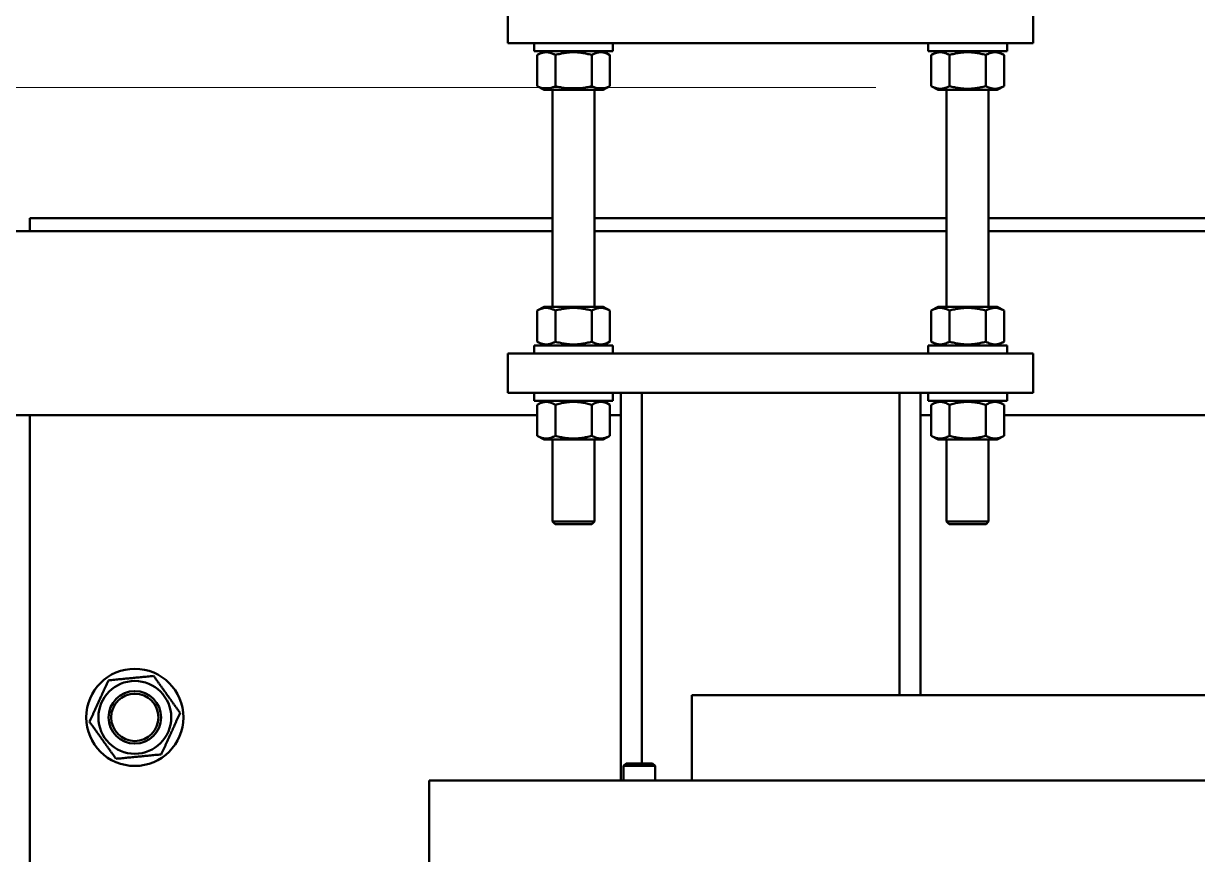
# Model space of a CAD drawing. Header units: metres. Extents: x -9802 to 773, y -8579 to 5125.
# Drawn here: x -4016.62 to -3971.94, y -1205.08 to -1173.45 of the extents above; entities that cross this region are included whole.
import ezdxf

# ---------------------------------------------------------------- set-up
doc = ezdxf.new("R2010")
doc.units = ezdxf.units.M
doc.header["$MEASUREMENT"] = 0
doc.linetypes.add('HIDDEN', pattern=[9.525, 6.35, -3.175])
doc.layers.get('0').update_dxf_attribs({"color": 30, "lineweight": 0})
doc.layers.add('shaft', color=3, linetype='Continuous', lineweight=20)
doc.layers.add('SSN_Lift-AM_0', color=7, linetype='Continuous', lineweight=50)

# ---------------------------------------------------------------- blocks, each defined once
blk = doc.blocks.new('Lift_20-024-10000')
at = {"layer": 'SSN_Lift-AM_0'}
for p, q in [((-1037.5, 1635), (-1037.5, 1650)), ((-837.5, 1635), (-837.5, 1650)), ((-837.5, 1635), (-1037.5, 1635)), ((-1027.5, 1635), (-1027.5, 1632)), ((-997.5, 1632), (-1027.5, 1632)), ((-1023.75, 1632), (-1026.36, 1630.5)), ((-1001.25, 1632), (-998.64, 1630.5)), ((-997.5, 1635), (-997.5, 1632)), ((-877.5, 1635), (-877.5, 1632)), ((-847.5, 1632), (-877.5, 1632)), ((-873.75, 1632), (-876.36, 1630.5)), ((-851.25, 1632), (-848.64, 1630.5)), ((-847.5, 1635), (-847.5, 1632)), ((-1026.36, 1618.7), (-1026.36, 1630.5)), ((-1019.43, 1618.7), (-1019.43, 1630.5)), ((-1005.57, 1618.7), (-1005.57, 1630.5)), ((-998.64, 1618.7), (-998.64, 1630.5)), ((-876.36, 1618.7), (-876.36, 1630.5)), ((-869.43, 1618.7), (-869.43, 1630.5)), ((-855.57, 1618.7), (-855.57, 1630.5)), ((-848.64, 1618.7), (-848.64, 1630.5)), ((-1023.75, 1617.2), (-1026.36, 1618.7)), ((-1001.25, 1617.2), (-998.64, 1618.7)), ((-873.75, 1617.2), (-876.36, 1618.7)), ((-851.25, 1617.2), (-848.64, 1618.7)), ((-1023.75, 1617.2), (-1001.25, 1617.2)), ((-1020.5, 1617.2), (-1020.5, 1534.7)), ((-1004.5, 1617.2), (-1004.5, 1534.7)), ((-873.75, 1617.2), (-851.25, 1617.2)), ((-870.5, 1617.2), (-870.5, 1534.7)), ((-854.5, 1617.2), (-854.5, 1534.7)), ((-1219.5, 1563.4), (-1219.5, 1568.4)), ((-1219.5, 1568.4), (-1020.5, 1568.4)), ((-1004.5, 1568.4), (-870.5, 1568.4)), ((-854.5, 1568.4), (-489.5, 1568.4)), ((-1391.5, 1563.4), (-1020.5, 1563.4)), ((-1004.5, 1563.4), (-870.5, 1563.4)), ((-854.5, 1563.4), (854.5, 1563.4)), ((-1023.75, 1534.7), (-1026.36, 1533.2)), ((-1026.36, 1533.2), (-1026.36, 1521.4)), ((-1001.25, 1534.7), (-1023.75, 1534.7)), ((-1019.43, 1533.2), (-1019.43, 1521.4)), ((-1005.57, 1533.2), (-1005.57, 1521.4)), ((-1001.25, 1534.7), (-998.64, 1533.2)), ((-998.64, 1533.2), (-998.64, 1521.4)), ((-873.75, 1534.7), (-876.36, 1533.2)), ((-876.36, 1533.2), (-876.36, 1521.4)), ((-851.25, 1534.7), (-873.75, 1534.7)), ((-869.43, 1533.2), (-869.43, 1521.4)), ((-855.57, 1533.2), (-855.57, 1521.4)), ((-851.25, 1534.7), (-848.64, 1533.2)), ((-848.64, 1533.2), (-848.64, 1521.4)), ((-1027.5, 1519.9), (-997.5, 1519.9)), ((-1027.5, 1516.9), (-1027.5, 1519.9)), ((-1023.75, 1519.9), (-1026.36, 1521.4)), ((-1001.25, 1519.9), (-998.64, 1521.4)), ((-997.5, 1516.9), (-997.5, 1519.9)), ((-877.5, 1519.9), (-847.5, 1519.9)), ((-877.5, 1516.9), (-877.5, 1519.9)), ((-873.75, 1519.9), (-876.36, 1521.4)), ((-851.25, 1519.9), (-848.64, 1521.4)), ((-847.5, 1516.9), (-847.5, 1519.9)), ((-1037.5, 1516.9), (-837.5, 1516.9)), ((-1037.5, 1516.9), (-1037.5, 1501.9)), ((-837.5, 1516.9), (-837.5, 1501.9)), ((-1037.5, 1501.9), (-837.5, 1501.9)), ((-1027.5, 1501.9), (-1027.5, 1498.9)), ((-997.5, 1501.9), (-997.5, 1498.9)), ((-994.5, 1354.4), (-994.5, 1501.9)), ((-986.5, 1360.9), (-986.5, 1501.9)), ((-888.5, 1386.9), (-888.5, 1501.9)), ((-880.5, 1386.9), (-880.5, 1501.9)), ((-877.5, 1501.9), (-877.5, 1498.9)), ((-847.5, 1501.9), (-847.5, 1498.9)), ((-997.5, 1498.9), (-1027.5, 1498.9)), ((-1023.75, 1498.9), (-1026.36, 1497.4)), ((-1026.36, 1485.6), (-1026.36, 1497.4)), ((-1019.43, 1485.6), (-1019.43, 1497.4)), ((-1005.57, 1485.6), (-1005.57, 1497.4)), ((-1001.25, 1498.9), (-998.64, 1497.4)), ((-998.64, 1485.6), (-998.64, 1497.4)), ((-847.5, 1498.9), (-877.5, 1498.9)), ((-873.75, 1498.9), (-876.36, 1497.4)), ((-876.36, 1485.6), (-876.36, 1497.4)), ((-869.43, 1485.6), (-869.43, 1497.4)), ((-855.57, 1485.6), (-855.57, 1497.4)), ((-851.25, 1498.9), (-848.64, 1497.4)), ((-848.64, 1485.6), (-848.64, 1497.4)), ((-1257.5, 1493.4), (-1026.36, 1493.4)), ((-1219.5, 1318.4), (-1219.5, 1493.4)), ((-998.64, 1493.4), (-994.5, 1493.4)), ((-880.5, 1493.4), (-876.36, 1493.4)), ((-848.64, 1493.4), (-488.5, 1493.4)), ((-1023.75, 1484.1), (-1026.36, 1485.6)), ((-1023.75, 1484.1), (-1001.25, 1484.1)), ((-1020.5, 1484.1), (-1020.5, 1452.9)), ((-1004.5, 1484.1), (-1004.5, 1452.9)), ((-1001.25, 1484.1), (-998.64, 1485.6)), ((-873.75, 1484.1), (-876.36, 1485.6)), ((-873.75, 1484.1), (-851.25, 1484.1)), ((-870.5, 1484.1), (-870.5, 1452.9)), ((-854.5, 1484.1), (-854.5, 1452.9)), ((-851.25, 1484.1), (-848.64, 1485.6)), ((-1020.5, 1452.9), (-1004.5, 1452.9)), ((-1019.5, 1451.9), (-1020.5, 1452.9)), ((-1005.5, 1451.9), (-1004.5, 1452.9)), ((-870.5, 1452.9), (-854.5, 1452.9)), ((-869.5, 1451.9), (-870.5, 1452.9)), ((-855.5, 1451.9), (-854.5, 1452.9)), ((-1005.5, 1451.9), (-1019.5, 1451.9)), ((-855.5, 1451.9), (-869.5, 1451.9)), ((-967.5, 1354.4), (-967.5, 1386.9)), ((-967.5, 1386.9), (-418, 1386.9)), ((-992.5, 1360.9), (-993.5, 1359.9)), ((-981.5, 1359.9), (-993.5, 1359.9)), ((-993.5, 1354.4), (-993.5, 1359.9)), ((-992.5, 1360.9), (-982.5, 1360.9)), ((-982.5, 1360.9), (-981.5, 1359.9)), ((-981.5, 1354.4), (-981.5, 1359.9)), ((-1067.5, 1354.4), (-722.5, 1354.4)), ((-1067.5, 1194.4), (-1067.5, 1354.4))]:
    blk.add_line(p, q, dxfattribs=at)
for radius in [18.5, 13.85, 10, 10, 9]:
    blk.add_circle((-1179.5, 1378.4), radius, dxfattribs=at)
for points in [[(-1019.43, 1630.5), (-1022.89, 1632.5), (-1026.36, 1630.5)], [(-1005.57, 1630.5), (-1012.5, 1632.5), (-1019.43, 1630.5)], [(-998.64, 1630.5), (-1002.11, 1632.5), (-1005.57, 1630.5)], [(-869.43, 1630.5), (-872.89, 1632.5), (-876.36, 1630.5)], [(-855.57, 1630.5), (-862.5, 1632.5), (-869.43, 1630.5)], [(-848.64, 1630.5), (-852.11, 1632.5), (-855.57, 1630.5)], [(-1026.36, 1618.7), (-1022.89, 1616.7), (-1019.43, 1618.7)], [(-1019.43, 1618.7), (-1012.5, 1616.7), (-1005.57, 1618.7)], [(-1005.57, 1618.7), (-1002.11, 1616.7), (-998.64, 1618.7)], [(-876.36, 1618.7), (-872.89, 1616.7), (-869.43, 1618.7)], [(-869.43, 1618.7), (-862.5, 1616.7), (-855.57, 1618.7)], [(-855.57, 1618.7), (-852.11, 1616.7), (-848.64, 1618.7)], [(-1019.43, 1533.2), (-1022.89, 1535.2), (-1026.36, 1533.2)], [(-1005.57, 1533.2), (-1012.5, 1535.2), (-1019.43, 1533.2)], [(-998.64, 1533.2), (-1002.11, 1535.2), (-1005.57, 1533.2)], [(-869.43, 1533.2), (-872.89, 1535.2), (-876.36, 1533.2)], [(-855.57, 1533.2), (-862.5, 1535.2), (-869.43, 1533.2)], [(-848.64, 1533.2), (-852.11, 1535.2), (-855.57, 1533.2)], [(-1026.36, 1521.4), (-1022.89, 1519.4), (-1019.43, 1521.4)], [(-1019.43, 1521.4), (-1012.5, 1519.4), (-1005.57, 1521.4)], [(-1005.57, 1521.4), (-1002.11, 1519.4), (-998.64, 1521.4)], [(-876.36, 1521.4), (-872.89, 1519.4), (-869.43, 1521.4)], [(-869.43, 1521.4), (-862.5, 1519.4), (-855.57, 1521.4)], [(-855.57, 1521.4), (-852.11, 1519.4), (-848.64, 1521.4)], [(-1019.43, 1497.4), (-1022.89, 1499.4), (-1026.36, 1497.4)], [(-1005.57, 1497.4), (-1012.5, 1499.4), (-1019.43, 1497.4)], [(-998.64, 1497.4), (-1002.11, 1499.4), (-1005.57, 1497.4)], [(-869.43, 1497.4), (-872.89, 1499.4), (-876.36, 1497.4)], [(-855.57, 1497.4), (-862.5, 1499.4), (-869.43, 1497.4)], [(-848.64, 1497.4), (-852.11, 1499.4), (-855.57, 1497.4)], [(-1026.36, 1485.6), (-1022.89, 1483.6), (-1019.43, 1485.6)], [(-1019.43, 1485.6), (-1012.5, 1483.6), (-1005.57, 1485.6)], [(-1005.57, 1485.6), (-1002.11, 1483.6), (-998.64, 1485.6)], [(-876.36, 1485.6), (-872.89, 1483.6), (-869.43, 1485.6)], [(-869.43, 1485.6), (-862.5, 1483.6), (-855.57, 1485.6)], [(-855.57, 1485.6), (-852.11, 1483.6), (-848.64, 1485.6)], [(-1196.74, 1376.72), (-1193.16, 1384.61), (-1189.57, 1392.49)], [(-1189.57, 1392.49), (-1180.95, 1393.33), (-1172.33, 1394.17)], [(-1172.33, 1394.17), (-1167.3, 1387.12), (-1162.26, 1380.08)], [(-1186.67, 1362.63), (-1191.7, 1369.68), (-1196.74, 1376.72)], [(-1162.26, 1380.08), (-1165.84, 1372.19), (-1169.43, 1364.31)], [(-1169.43, 1364.31), (-1178.05, 1363.47), (-1186.67, 1362.63)]]:
    blk.add_rational_spline(points, [1, 1.15470053838, 1], degree=2, dxfattribs=at)
blk = doc.blocks.new('Lift mit KG 3.200')
at = {"layer": 'SSN_Lift-AM_0'}
blk.add_blockref('Lift_20-024-10000', (67264.31, 60555.61), dxfattribs=at)
blk = doc.blocks.new('A$C4EFB1426')
blk.add_blockref('Lift mit KG 3.200', (-65305.19, -59357.45))

msp = doc.modelspace()

# ---------------------------------------------------------------- linework, layer by layer
at = {"layer": 'shaft', "linetype": 'HIDDEN', "ltscale": 10, "transparency": 33554687}
msp.add_lwpolyline([(-3698.435, -1175.879), (-4063.435, -1175.879), (-4063.435, -1740.879), (-3698.435, -1740.879)], close=True, dxfattribs=at)

# ---------------------------------------------------------------- block references
at = {"xscale": 0.1, "yscale": 0.1, "zscale": 0.1}
msp.add_blockref('A$C4EFB1426', (-4090.347, -1457.513), dxfattribs=at)

doc.saveas('drawing.dxf')
